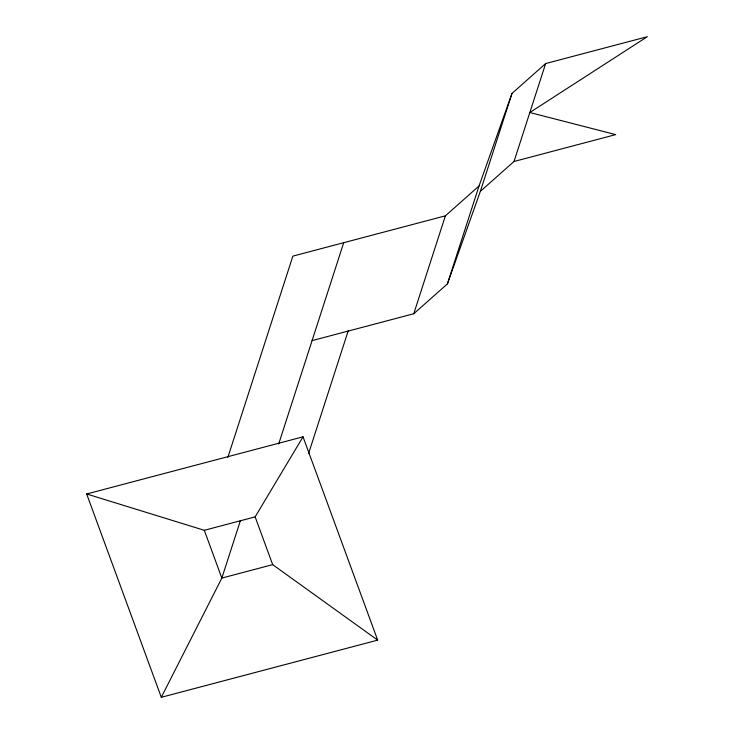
<?xml version="1.0" encoding="UTF-8"?>
<svg xmlns="http://www.w3.org/2000/svg" width="734" height="734" viewBox="0 0 734 734"><rect width="100%" height="100%" fill="white"/><g stroke="black" fill="none" stroke-linecap="round" stroke-linejoin="round"><path stroke-width="1.1" d="M227.852 457.41L292.866 256.129L445.382 215.833L479.036 185.977L511.993 93.42L545.646 63.564L647.324 36.7L529.829 112.522L615.698 134.616L514.02 161.489L480.357 191.345L447.41 283.893L413.756 313.748L312.078 340.622M240.468 520.415L221.842 578.08L161.306 697.3L377.671 640.131L303.041 436.822L86.676 493.991L161.306 697.3M278.691 443.978L343.705 242.697M308.528 453.667L348.237 330.731M413.756 313.748L445.382 215.833M447.41 283.893L479.036 185.977M480.357 191.345L511.993 93.42M514.02 161.489L545.646 63.564M86.676 493.991L204.309 530.306L255.148 516.874L303.041 436.822M377.671 640.131L272.681 564.648L221.842 578.08L204.309 530.306M255.148 516.874L272.681 564.648"/></g></svg>
